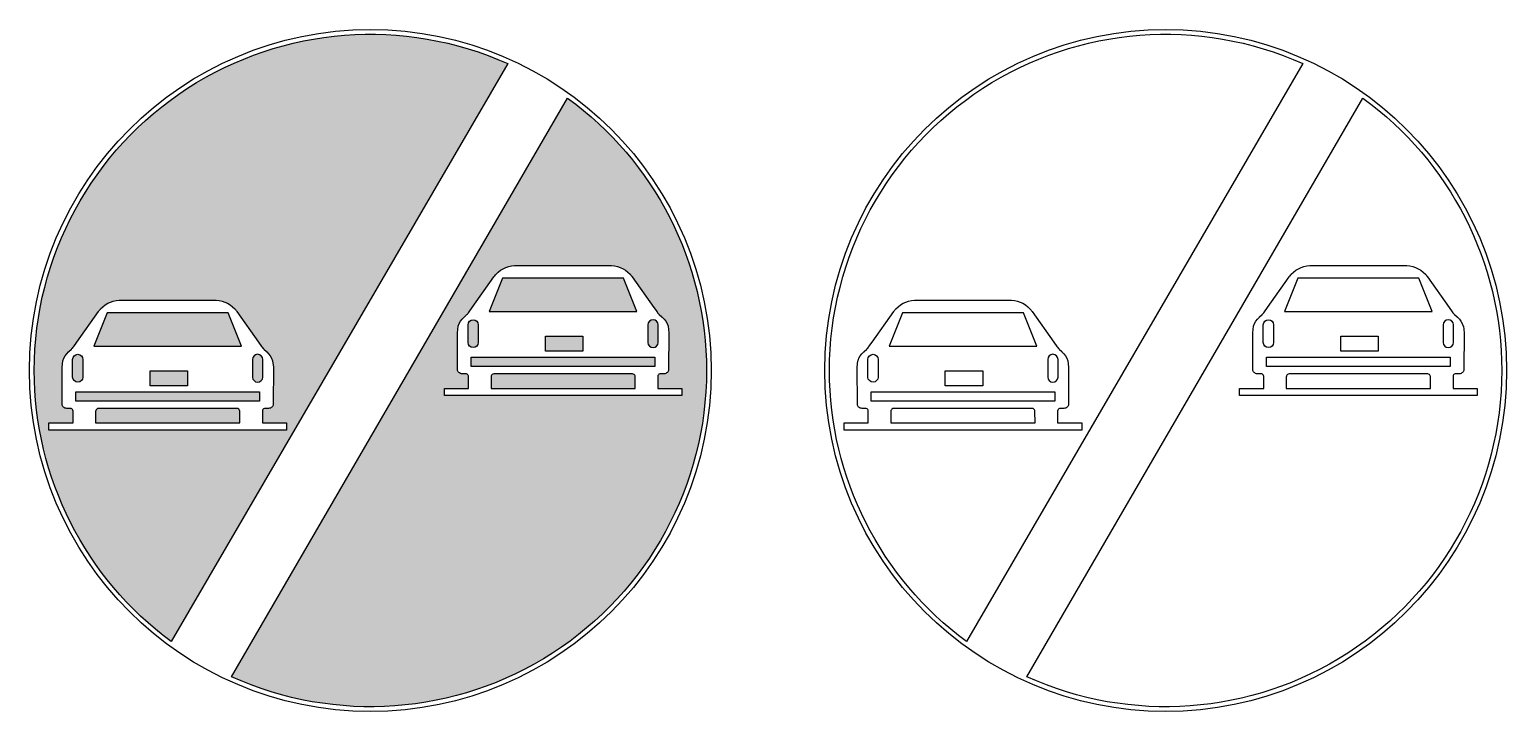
# Model space of a CAD drawing. Extents: x -5 to 1295, y 0 to 600.
import ezdxf

# ---------------------------------------------------------------- set-up
doc = ezdxf.new("R2010")
doc.units = 0
doc.header["$MEASUREMENT"] = 0

msp = doc.modelspace()

# ---------------------------------------------------------------- hatches: boundary and pattern name
h = msp.add_hatch(color=256)
edge = h.paths.add_edge_path()
edge.add_arc((295.111113572559, 300.0004869175489), 295.8741135729598, 180.0000942911842, 233.68540419481332, ccw=False)
edge.add_arc((295.1112495031192, 300.0001130872741), 295.874249503141, 65.88424081409119, 180.0000218992479, ccw=False)
edge.add_line((415.9999999999999, 570.0509999999999), (119.8889999999998, 61.59179999999998))
edge = h.paths.add_edge_path()
edge.add_arc((295.1137795073103, 299.9954783182608), 295.8762205272406, 0.0008756137262935226, 54.073081252601185, ccw=False)
edge.add_arc((295.1135552597001, 300.0006474528331), 295.8764447410082, 245.60070484466712, 359.99987462227756, ccw=False)
edge.add_line((172.8889999999998, 30.5493), (468.7199999999999, 539.586))
edge = h.paths.add_edge_path(flags=16)
edge.add_line((464.7499999999999, 392.453), (504.7499999999999, 392.453))
edge.add_arc((505.9253887275746, 368.271139225406), 24.21040952116996, 42.55313072196128, 92.78274089728268, ccw=False)
edge.add_arc((516.5099056662084, 377.3454725707187), 10.28748611104029, 36.308293701359105, 45.19073983461482, ccw=False)
edge.add_arc((501.5121156394797, 365.5532539000463), 29.36245787662481, 34.707832969617186, 37.5221747789472, ccw=False)
edge.add_line((525.65, 382.272), (544.67, 355.496))
edge.add_line((544.67, 355.496), (547.4599999999999, 351.535))
edge.add_arc((556.0033625629349, 357.0229141999986), 10.15412458798416, 212.7150660025446, 222.7752617225198)
edge.add_arc((503.0928660341037, 305.7808348768497), 63.50538079189145, 43.12917297508449, 44.2912222657348, ccw=False)
edge.add_line((549.4399999999999, 349.196), (551.65, 347.096))
edge.add_line((551.65, 347.096), (551.68, 347.051))
edge.add_arc((552.7077313153726, 347.834464795392), 1.292303657124048, 217.3191626294109, 232.4426016243833)
edge.add_arc((541.4415745900661, 334.1148424202693), 16.46099708540586, 17.508176380751877, 50.46415783854508, ccw=False)
edge.add_line((557.14, 339.067), (557.15, 338.911))
edge.add_line((557.15, 338.911), (557.7699999999999, 333.246))
edge.add_line((557.7699999999999, 333.246), (557.7699999999999, 333.051))
edge.add_line((557.7699999999999, 333.051), (557.66, 300.695))
edge.add_arc((554.3912119206711, 300.7441707915152), 3.269157884578302, 311.56036766166187, 359.138192414357, ccw=False)
edge.add_arc((553.1391462042859, 302.1107303550901), 5.122416758940618, 275.27408694594664, 311.8990550853182, ccw=False)
edge.add_line((553.6099999999998, 297.01), (553.5099999999999, 297.01))
edge.add_arc((552.882566911557, 433.3562806032564), 136.3477242443834, 269.0323737468886, 270.2636596611391, ccw=False)
edge.add_arc((550.5185316590339, 294.4849972580045), 2.543745526332787, 88.61534130851793, 156.2618691952326)
edge.add_arc((549.2388712788594, 295.0486116766496), 1.145464258671438, 156.3015562346164, 167.6298726310422)
edge.add_arc((549.7530385919379, 294.9758846008959), 1.663734489005471, 168.9768483249929, 178.3427681831976)
edge.add_arc((575.8838321134348, 293.4773434433876), 27.83683261533039, 176.8149195588786, 178.2488446134691)
edge.add_line((548.0599999999998, 294.328), (548.0799999999998, 293.208))
edge.add_line((548.0799999999998, 293.208), (548.0899999999998, 284.245))
edge.add_line((548.0899999999998, 284.245), (569.2699999999999, 284.245))
edge.add_line((569.2699999999999, 284.245), (569.2699999999999, 278.019))
edge.add_line((569.2699999999999, 278.019), (464.7499999999999, 278.019))
edge.add_line((464.7499999999999, 278.019), (360.2299999999999, 278.019))
edge.add_line((360.2299999999999, 278.019), (360.2299999999999, 284.245))
edge.add_line((360.2299999999999, 284.245), (381.42, 284.245))
edge.add_line((381.42, 284.245), (381.42, 293.208))
edge.add_line((381.42, 293.208), (381.4399999999999, 294.328))
edge.add_arc((353.621167886565, 293.876895628925), 27.8224893801594, 0.9290149702672507, 2.362940024857789)
edge.add_arc((379.751961408062, 294.9148461345279), 1.671606206778978, 3.744009092371378, 13.10992895057641)
edge.add_arc((380.2611287211404, 295.0486116766496), 1.14546425867144, 12.37012736895779, 23.69844376538362)
edge.add_arc((378.9864683409658, 294.4924596125735), 2.536169105127382, 23.62928017580696, 91.27580806252148)
edge.add_arc((376.6224330884427, 433.8215955541203), 136.8130573069528, 269.7351431467339, 270.9664290609844, ccw=False)
edge.add_line((375.9899999999999, 297.01), (375.9, 297.01))
edge.add_arc((376.3708537957139, 302.1107303550901), 5.122416758940615, 228.1009449146818, 264.72591305405336, ccw=False)
edge.add_arc((375.1187880793286, 300.7441707915152), 3.269157884578211, 180.861807585643, 228.4396323383389, ccw=False)
edge.add_line((371.8499999999998, 300.695), (371.7399999999999, 333.051))
edge.add_line((371.7399999999999, 333.051), (371.7399999999999, 333.246))
edge.add_line((371.7399999999999, 333.246), (372.3499999999998, 338.911))
edge.add_line((372.3499999999998, 338.911), (372.3699999999998, 339.067))
edge.add_arc((388.0684254099336, 334.1148424202693), 16.46099708540587, 129.5358421614549, 162.4918236192481, ccw=False)
edge.add_arc((376.7972686846271, 347.796799595584), 1.265778961832295, 308.7761552892001, 323.8995942841721)
edge.add_line((377.8199999999998, 347.051), (377.8599999999998, 347.096))
edge.add_line((377.8599999999998, 347.096), (380.0599999999998, 349.196))
edge.add_arc((426.412133965896, 305.2877936956912), 63.84709002025172, 135.3889368419323, 136.5509861325826, ccw=False)
edge.add_arc((373.5016374370649, 356.9661076477051), 10.1193164560206, 317.4800563226193, 327.5402520425944)
edge.add_line((382.0399999999998, 351.535), (384.8399999999998, 355.496))
edge.add_line((384.8399999999998, 355.496), (403.8599999999998, 382.272))
edge.add_arc((427.9928843605201, 365.7567979718103), 29.24291376710204, 142.8000928608503, 145.6144346701803, ccw=False)
edge.add_arc((412.9950943337913, 377.2810973069757), 10.32974965681559, 134.5379397029122, 143.4203858361679, ccw=False)
edge.add_arc((423.5846112724252, 368.271139225406), 24.21040952116998, 87.21725910271738, 137.4468692780387, ccw=False)
edge.add_line((424.7599999999999, 392.453), (464.7499999999999, 392.453))
h.paths.add_polyline_path([(464.7499999999999, 381.28), (411.5299999999999, 381.28), (399.7699999999999, 351.963), (464.7499999999999, 351.963), (529.7299999999999, 351.963), (517.9799999999999, 381.28)], flags=0)
edge = h.paths.add_edge_path(flags=16)
edge.add_arc((385.589504319184, 324.6795043201442), 4.499504347447131, 180.0064219108624, 270.0063118994, ccw=False)
edge.add_line((381.0899999999998, 324.679), (381.0899999999998, 340.158))
edge.add_arc((385.5885043172639, 340.1564956798558), 4.49850456878978, 89.98095004494758, 179.9808400334851, ccw=False)
edge.add_arc((385.5914956827357, 340.1564956798558), 4.49850456878977, 0.019159966515019278, 90.01904995505242, ccw=False)
edge.add_line((390.0899999999998, 340.158), (390.0899999999998, 324.679))
edge.add_arc((385.5904956808156, 324.6795043201442), 4.499504347447135, 269.9936881006, 359.9935780891376, ccw=False)
h.paths.add_polyline_path([(449.2099999999999, 316.915), (449.2099999999999, 330.111), (482.1999999999999, 330.111), (482.1999999999999, 316.915)], flags=0)
edge = h.paths.add_edge_path(flags=0)
edge.add_arc((543.9154956808159, 324.6745043105439), 4.494506567621024, 270.0574208799445, 360.0573108684832)
edge.add_line((548.41, 324.679), (548.41, 340.158))
edge.add_arc((543.9164956827359, 340.1614956894562), 4.493505676987134, 359.9554271682456, 449.9553171567834)
edge.add_arc((543.918504317264, 340.1564956798558), 4.49850456878977, 89.98095004494758, 179.9808400334851)
edge.add_line((539.42, 340.158), (539.42, 324.679))
edge.add_arc((543.919504319184, 324.6795043201442), 4.499504347447078, 180.0064219108624, 270.0063118994008)
h.paths.add_polyline_path([(464.7499999999999, 311.703), (545.5599999999998, 311.703), (545.5599999999998, 303.427), (464.7499999999999, 303.427), (383.9499999999999, 303.427), (383.9499999999999, 311.703)], flags=0)
edge = h.paths.add_edge_path(flags=0)
edge.add_line((464.7499999999999, 297.005), (403.7899999999998, 297.005))
edge.add_line((403.7899999999998, 297.005), (403.7199999999999, 297.005))
edge.add_arc((403.7723924723265, 294.5382825577924), 2.467273781088689, 91.21676532762261, 163.2340336156042)
edge.add_arc((402.7447715452857, 294.8954916510687), 1.381047156170493, 165.1259356134059, 174.5358077175194)
edge.add_arc((404.2598273032476, 294.6864053893462), 2.909829295921452, 173.2781379330502, 180.0670535835045)
edge.add_line((401.3499999999998, 294.683), (401.3299999999998, 284.245))
edge.add_line((401.3299999999998, 284.245), (464.7499999999999, 284.245))
edge.add_line((464.7499999999999, 284.245), (528.17, 284.245))
edge.add_line((528.17, 284.245), (528.15, 294.683))
edge.add_arc((525.2401726967522, 294.6864053893462), 2.909829295921458, 359.9329464164956, 366.7218620669498)
edge.add_arc((526.760228454714, 294.9562437383012), 1.371597803601591, 2.957015102964256, 12.36688720707777)
edge.add_arc((525.7376075276733, 294.5382825577924), 2.46727378108866, 16.76596638439576, 88.78323467237738)
edge.add_line((525.7899999999998, 297.005), (525.7099999999999, 297.005))
edge.add_line((525.7099999999999, 297.005), (464.7499999999999, 297.005))
edge = h.paths.add_edge_path(flags=16)
edge.add_line((116.713, 362.032), (156.7059999999999, 362.032))
edge.add_arc((157.8818887275746, 337.8490725572959), 24.21149921005986, 42.55419001258929, 92.78380018791069, ccw=False)
edge.add_arc((168.4694056662084, 346.8922849388472), 10.30858898855795, 36.4442320248271, 45.32667815808293, ccw=False)
edge.add_arc((153.4706156394797, 335.2747347502824), 29.2786795824251, 34.482521798715425, 37.296863608045385, ccw=False)
edge.add_line((177.6049999999999, 351.851), (196.6249999999999, 325.075))
edge.add_line((196.6249999999999, 325.075), (199.4239999999999, 321.114))
edge.add_arc((207.9658625629349, 326.5848722343115), 10.14366102786524, 212.6386546466149, 222.69885036659)
edge.add_arc((155.0543660341038, 275.3105307587462), 63.53946223143989, 43.16131175079158, 44.3233610414419, ccw=False)
edge.add_line((201.4019999999998, 318.775), (203.611, 316.675))
edge.add_line((203.611, 316.675), (203.6439999999998, 316.63))
edge.add_arc((204.6672313153725, 317.3795661155651), 1.268405174367717, 216.2245684447747, 231.3480074397471)
edge.add_arc((193.397074590066, 303.6921520644112), 16.46198251716979, 17.51326356201338, 50.46924501980658, ccw=False)
edge.add_line((209.0959999999999, 308.646), (209.1129999999999, 308.49))
edge.add_line((209.1129999999999, 308.49), (209.7269999999999, 302.825))
edge.add_line((209.7269999999999, 302.825), (209.726, 302.63))
edge.add_line((209.726, 302.63), (209.6179999999999, 270.274))
edge.add_arc((206.3492119206712, 270.3231707915151), 3.269157884578188, 311.56036766166255, 359.13819241435795, ccw=False)
edge.add_arc((205.096646204286, 271.6912411111426), 5.12387519845834, 275.266966706825, 311.89193484619653, ccw=False)
edge.add_line((205.5669999999999, 266.589), (205.4739999999998, 266.589))
edge.add_arc((204.8450669115571, 403.0748750885072), 136.4873241568803, 269.03273376167255, 270.26401967592307, ccw=False)
edge.add_arc((202.480031659034, 264.0647434934612), 2.542987472175078, 88.62619717945043, 156.2727250661645)
edge.add_arc((201.1958300170971, 264.6281116766506), 1.140648225592068, 156.2227759942735, 167.5510923906992)
edge.add_arc((201.7181424385746, 264.5187615210754), 1.674262959099898, 167.7500958925779, 177.116015750783)
edge.add_arc((227.8433321134349, 263.336029973262), 27.82619064250895, 177.3903312277004, 178.8242562822909)
edge.add_line((200.0229999999999, 263.907), (200.0429999999999, 262.787))
edge.add_line((200.0429999999999, 262.787), (200.0499999999998, 253.824))
edge.add_line((200.0499999999998, 253.824), (221.2339999999998, 253.824))
edge.add_line((221.2339999999998, 253.824), (221.2339999999998, 247.598))
edge.add_line((221.2339999999998, 247.598), (116.713, 247.598))
edge.add_line((116.713, 247.598), (12.19199999999989, 247.598))
edge.add_line((12.19199999999989, 247.598), (12.19199999999989, 253.824))
edge.add_line((12.19199999999989, 253.824), (33.37599999999998, 253.824))
edge.add_line((33.37599999999998, 253.824), (33.38199999999983, 262.787))
edge.add_line((33.38199999999983, 262.787), (33.40199999999982, 263.907))
edge.add_arc((5.581667886564862, 263.336029973262), 27.82619064250897, 1.175743717709103, 2.609668772299643)
edge.add_arc((31.70735756142512, 264.524865367712), 1.673467496907741, 2.676127752905555, 12.04204761111059)
edge.add_arc((32.23016998290256, 264.6281116766501), 1.140648225592249, 12.44890760932802, 23.77722400575365)
edge.add_arc((30.94596834096573, 264.0647434934613), 2.542987472174893, 23.7272749338331, 91.37380282054744)
edge.add_arc((28.5809330884427, 403.0748750885124), 136.4873241568855, 269.7359803240769, 270.9672662383274, ccw=False)
edge.add_line((27.95199999999988, 266.589), (27.85799999999995, 266.589))
edge.add_arc((28.32885379571382, 271.6897303550901), 5.122416758940614, 228.1009449146819, 264.7259130540535, ccw=False)
edge.add_arc((27.0767880793286, 270.3231707915151), 3.269157884578214, 180.8618075856421, 228.4396323383373, ccw=False)
edge.add_line((23.80799999999988, 270.274), (23.69999999999993, 302.63))
edge.add_line((23.69999999999993, 302.63), (23.69899999999984, 302.825))
edge.add_line((23.69899999999984, 302.825), (24.31299999999987, 308.49))
edge.add_line((24.31299999999987, 308.49), (24.32999999999993, 308.646))
edge.add_arc((40.02892540993378, 303.6921520644112), 16.46198251716979, 129.5307549801934, 162.4867364379866, ccw=False)
edge.add_arc((28.7587686846272, 317.3795661155643), 1.268405174367121, 308.6519925602811, 323.7754315552534)
edge.add_line((29.78199999999981, 316.63), (29.81399999999985, 316.675))
edge.add_line((29.81399999999985, 316.675), (32.02399999999977, 318.775))
edge.add_arc((78.37163396589594, 275.310530758735), 63.53946223144763, 135.6766389585508, 136.8386882492011, ccw=False)
edge.add_arc((25.46013743706485, 326.5848722343109), 10.14366102786484, 317.3011496334128, 327.3613453533879)
edge.add_line((34.00199999999984, 321.114), (36.79999999999984, 325.075))
edge.add_line((36.79999999999984, 325.075), (55.82099999999991, 351.851))
edge.add_arc((79.95538436052007, 335.2747347502848), 29.27867958242373, 142.7031363919583, 145.5174782012883, ccw=False)
edge.add_arc((64.95659433379129, 346.8922849388472), 10.30858898855795, 134.6733218419171, 143.5557679751729, ccw=False)
edge.add_arc((75.54411127242511, 337.8490725572958), 24.21149921005998, 87.2161998120892, 137.4458099874105, ccw=False)
edge.add_line((76.71999999999991, 362.032), (116.713, 362.032))
h.paths.add_polyline_path([(116.713, 350.859), (63.48599999999999, 350.859), (51.73199999999986, 321.542), (116.713, 321.542), (181.6929999999999, 321.542), (169.9399999999999, 350.859)], flags=0)
edge = h.paths.add_edge_path(flags=0)
edge.add_arc((37.55100431918404, 294.2580043191842), 4.499004319186239, 180.0000550057319, 269.9999449942692, ccw=False)
edge.add_line((33.05199999999991, 294.258), (33.05199999999991, 309.737))
edge.add_arc((37.54950431726395, 309.7364956817759), 4.497504345539379, 89.99368526929169, 179.993575257829, ccw=False)
edge.add_arc((37.55099568273577, 309.7359956808158), 4.498004429386852, 0.012793062327716598, 90.01268305086501, ccw=False)
edge.add_line((42.04899999999986, 309.737), (42.04899999999986, 294.258))
edge.add_arc((37.55049568081578, 294.2575043182241), 4.49850434649321, -89.99357667379769, 0.006313314739486486, ccw=False)
h.paths.add_polyline_path([(101.1739999999999, 286.494), (101.1739999999999, 299.69), (134.1609999999999, 299.69), (134.1609999999999, 286.494)], flags=0)
edge = h.paths.add_edge_path(flags=16)
edge.add_arc((195.8749956808157, 294.2580043191841), 4.499004319186183, 270.0000550057316, 359.9999449942688)
edge.add_line((200.3739999999998, 294.258), (200.3739999999998, 309.737))
edge.add_arc((195.8759956827358, 309.7359956808159), 4.498004429386746, 0.01279306232698072, 90.01268305086448)
edge.add_arc((195.8745043172639, 309.7364956817759), 4.497504345539475, 89.99368526929084, 179.9935752578283)
edge.add_line((191.3769999999998, 309.737), (191.3769999999998, 294.258))
edge.add_arc((195.875504319184, 294.2575043182242), 4.498504346493274, 179.9936866852612, 269.9935766737984)
h.paths.add_polyline_path([(116.713, 281.282), (197.5179999999999, 281.282), (197.5179999999999, 273.006), (116.713, 273.006), (35.9079999999999, 273.006), (35.9079999999999, 281.282)], flags=0)
edge = h.paths.add_edge_path(flags=0)
edge.add_line((116.713, 266.584), (55.75199999999984, 266.584))
edge.add_line((55.75199999999984, 266.584), (55.67799999999988, 266.584))
edge.add_arc((55.72820449940777, 264.1157186390363), 2.468791884432887, 91.16522751128149, 163.1824957992636)
edge.add_arc((54.70984675400889, 264.5235933208563), 1.379310641151014, 167.1649615938042, 176.5748336979178)
edge.add_arc((56.22232730324772, 264.2569756588127), 2.910331640214589, 173.1121699564634, 179.9010856069176)
edge.add_line((53.3119999999999, 264.262), (53.2919999999998, 253.824))
edge.add_line((53.2919999999998, 253.824), (116.713, 253.824))
edge.add_line((116.713, 253.824), (180.1339999999998, 253.824))
edge.add_line((180.1339999999998, 253.824), (180.1129999999999, 264.262))
edge.add_arc((177.2031726967522, 264.2654053893462), 2.909829295921458, 359.9329464164966, 366.7218620669509)
edge.add_arc((178.716153245991, 264.5235933208556), 1.379310641151092, 3.425166302110343, 12.83503840622405)
edge.add_arc((177.6977955005921, 264.1157186390363), 2.468791884432888, 16.81750420073653, 88.83477248871884)
edge.add_line((177.7479999999999, 266.584), (177.6739999999999, 266.584))
edge.add_line((177.6739999999999, 266.584), (116.713, 266.584))

# ---------------------------------------------------------------- linework, layer by layer
for points in [[(-4.888000000000147, 300, -1), (595.1099999999998, 300, -1)], [(695.112, 300, -1), (1295.11, 300, -1)], [(119.8889999999998, 61.5918, -0.238627), (-0.7630000000001473, 300, -0.54361), (415.9999999999999, 570.0509999999999)], [(819.8889999999999, 61.5918, -0.238627), (699.237, 300, -0.54361), (1116, 570.0509999999999)], [(468.7199999999999, 539.586, -0.240412), (590.9899999999999, 300, -0.5452130000000001), (172.8889999999998, 30.5493)], [(1168.72, 539.586, -0.240412), (1290.99, 300, -0.5452130000000001), (872.8889999999999, 30.5493)], [(464.7499999999999, 392.453), (504.7499999999999, 392.453, -0.222746), (523.7599999999999, 384.644, -0.0387764), (524.7999999999998, 383.437, -0.0122805), (525.65, 382.272), (544.67, 355.496), (547.4599999999999, 351.535, 0.0439241), (548.5499999999998, 350.127, -0.00507044), (549.4399999999999, 349.196), (551.65, 347.096), (551.68, 347.051, 0.06608439999999999), (551.92, 346.81, -0.144797), (557.14, 339.067), (557.15, 338.911), (557.7699999999999, 333.246), (557.7699999999999, 333.051), (557.66, 300.695, -0.210632), (556.5599999999998, 298.298, -0.161181), (553.6099999999998, 297.01), (553.5099999999999, 297.01, -0.00537255), (550.5799999999998, 297.028, 0.304045), (548.1899999999999, 295.509, 0.0494694), (548.1199999999998, 295.294, 0.0408893), (548.0899999999998, 295.024, 0.00625676), (548.0599999999998, 294.328), (548.0799999999998, 293.208), (548.0899999999998, 284.245), (569.2699999999999, 284.245), (569.2699999999999, 278.019), (464.7499999999999, 278.019), (360.2299999999999, 278.019), (360.2299999999999, 284.245), (381.42, 284.245), (381.42, 293.208), (381.4399999999999, 294.328, 0.00625676), (381.42, 295.024, 0.0408893), (381.38, 295.294, 0.0494694), (381.3099999999998, 295.509, 0.304045), (378.9299999999999, 297.028, -0.00537255), (375.9899999999999, 297.01), (375.9, 297.01, -0.161181), (372.9499999999999, 298.298, -0.210632), (371.8499999999998, 300.695), (371.7399999999999, 333.051), (371.7399999999999, 333.246), (372.3499999999998, 338.911), (372.3699999999998, 339.067, -0.144797), (377.5899999999998, 346.81, 0.06608439999999999), (377.8199999999998, 347.051), (377.8599999999998, 347.096), (380.0599999999998, 349.196, -0.00507044), (380.9599999999999, 350.127, 0.0439241), (382.0399999999998, 351.535), (384.8399999999998, 355.496), (403.8599999999998, 382.272, -0.0122805), (404.6999999999999, 383.437, -0.0387764), (405.7499999999999, 384.644, -0.222746), (424.7599999999999, 392.453)], [(1164.75, 392.453), (1204.75, 392.453, -0.222746), (1223.76, 384.644, -0.0387764), (1224.8, 383.437, -0.0122805), (1225.65, 382.272), (1244.67, 355.496), (1247.46, 351.535, 0.0439241), (1248.55, 350.127, -0.00507044), (1249.44, 349.196), (1251.65, 347.096), (1251.68, 347.051, 0.06608439999999999), (1251.92, 346.81, -0.144797), (1257.14, 339.067), (1257.15, 338.911), (1257.77, 333.246), (1257.77, 333.051), (1257.66, 300.695, -0.210632), (1256.56, 298.298, -0.161181), (1253.61, 297.01), (1253.51, 297.01, -0.00537255), (1250.58, 297.028, 0.304045), (1248.19, 295.509, 0.0494694), (1248.12, 295.294, 0.0408893), (1248.09, 295.024, 0.00625676), (1248.06, 294.328), (1248.08, 293.208), (1248.09, 284.245), (1269.27, 284.245), (1269.27, 278.019), (1164.75, 278.019), (1060.23, 278.019), (1060.23, 284.245), (1081.42, 284.245), (1081.42, 293.208), (1081.44, 294.328, 0.00625676), (1081.42, 295.024, 0.0408893), (1081.38, 295.294, 0.0494694), (1081.31, 295.509, 0.304045), (1078.93, 297.028, -0.00537255), (1075.99, 297.01), (1075.9, 297.01, -0.161181), (1072.95, 298.298, -0.210632), (1071.85, 300.695), (1071.74, 333.051), (1071.74, 333.246), (1072.35, 338.911), (1072.37, 339.067, -0.144797), (1077.59, 346.81, 0.06608439999999999), (1077.82, 347.051), (1077.86, 347.096), (1080.06, 349.196, -0.00507044), (1080.96, 350.127, 0.0439241), (1082.04, 351.535), (1084.84, 355.496), (1103.86, 382.272, -0.0122805), (1104.7, 383.437, -0.0387764), (1105.75, 384.644, -0.222746), (1124.76, 392.453)], [(116.713, 362.032), (156.7059999999999, 362.032, -0.222746), (175.7169999999999, 354.223, -0.0387764), (176.7619999999998, 353.016, -0.0122805), (177.6049999999999, 351.851), (196.6249999999999, 325.075), (199.4239999999999, 321.114, 0.0439241), (200.511, 319.706, -0.00507044), (201.4019999999998, 318.775), (203.611, 316.675), (203.6439999999998, 316.63, 0.06608439999999999), (203.8749999999999, 316.389, -0.144797), (209.0959999999999, 308.646), (209.1129999999999, 308.49), (209.7269999999999, 302.825), (209.726, 302.63), (209.6179999999999, 270.274, -0.210632), (208.5179999999999, 267.877, -0.161181), (205.5669999999999, 266.589), (205.4739999999998, 266.589, -0.00537255), (202.5409999999999, 266.607, 0.304045), (200.1519999999998, 265.088, 0.0494694), (200.0819999999999, 264.874, 0.0408893), (200.0459999999999, 264.603, 0.00625676), (200.0229999999999, 263.907), (200.0429999999999, 262.787), (200.0499999999998, 253.824), (221.2339999999998, 253.824), (221.2339999999998, 247.598), (116.713, 247.598), (12.19199999999989, 247.598), (12.19199999999989, 253.824), (33.37599999999998, 253.824), (33.38199999999983, 262.787), (33.40199999999982, 263.907, 0.00625676), (33.37899999999979, 264.603, 0.0408893), (33.34399999999982, 264.874, 0.0494694), (33.27399999999977, 265.088, 0.304045), (30.88499999999988, 266.607, -0.00537255), (27.95199999999988, 266.589), (27.85799999999995, 266.589, -0.161181), (24.9079999999999, 267.877, -0.210632), (23.80799999999988, 270.274), (23.69999999999993, 302.63), (23.69899999999984, 302.825), (24.31299999999987, 308.49), (24.32999999999993, 308.646, -0.144797), (29.55099999999993, 316.389, 0.06608439999999999), (29.78199999999981, 316.63), (29.81399999999985, 316.675), (32.02399999999977, 318.775, -0.00507044), (32.91499999999985, 319.706, 0.0439241), (34.00199999999984, 321.114), (36.79999999999984, 325.075), (55.82099999999991, 351.851, -0.0122805), (56.66399999999987, 353.016, -0.0387764), (57.70899999999983, 354.223, -0.222746), (76.71999999999991, 362.032)], [(816.7130000000001, 362.032), (856.706, 362.032, -0.222746), (875.717, 354.223, -0.0387764), (876.762, 353.016, -0.0122805), (877.605, 351.851), (896.625, 325.075), (899.424, 321.114, 0.0439241), (900.5110000000001, 319.706, -0.00507044), (901.4019999999999, 318.775), (903.6110000000001, 316.675), (903.6439999999999, 316.63, 0.06608439999999999), (903.875, 316.389, -0.144797), (909.096, 308.646), (909.113, 308.49), (909.727, 302.825), (909.7260000000001, 302.63), (909.618, 270.274, -0.210632), (908.518, 267.877, -0.161181), (905.567, 266.589), (905.4739999999999, 266.589, -0.00537255), (902.541, 266.607, 0.304045), (900.1519999999999, 265.088, 0.0494694), (900.082, 264.874, 0.0408893), (900.046, 264.603, 0.00625676), (900.023, 263.907), (900.043, 262.787), (900.05, 253.824), (921.2339999999999, 253.824), (921.2339999999999, 247.598), (816.7130000000001, 247.598), (712.192, 247.598), (712.192, 253.824), (733.3760000000001, 253.824), (733.382, 262.787), (733.4019999999999, 263.907, 0.00625676), (733.3789999999999, 264.603, 0.0408893), (733.3439999999999, 264.874, 0.0494694), (733.2739999999999, 265.088, 0.304045), (730.885, 266.607, -0.00537255), (727.952, 266.589), (727.8580000000001, 266.589, -0.161181), (724.908, 267.877, -0.210632), (723.808, 270.274), (723.7, 302.63), (723.699, 302.825), (724.313, 308.49), (724.33, 308.646, -0.144797), (729.551, 316.389, 0.06608439999999999), (729.7819999999999, 316.63), (729.814, 316.675), (732.0239999999999, 318.775, -0.00507044), (732.915, 319.706, 0.0439241), (734.002, 321.114), (736.8, 325.075), (755.821, 351.851, -0.0122805), (756.664, 353.016, -0.0387764), (757.709, 354.223, -0.222746), (776.72, 362.032)], [(385.5899999999998, 320.18, -0.414213), (381.0899999999998, 324.679), (381.0899999999998, 340.158, -0.414213), (385.5899999999998, 344.655, -0.414213), (390.0899999999998, 340.158), (390.0899999999998, 324.679, -0.414213)], [(543.92, 320.18, 0.414213), (548.41, 324.679), (548.41, 340.158, 0.414213), (543.92, 344.655, 0.414213), (539.42, 340.158), (539.42, 324.679, 0.414213)], [(1085.59, 320.18, -0.414213), (1081.09, 324.679), (1081.09, 340.158, -0.414213), (1085.59, 344.655, -0.414213), (1090.09, 340.158), (1090.09, 324.679, -0.414213)], [(1243.92, 320.18, 0.414213), (1248.41, 324.679), (1248.41, 340.158, 0.414213), (1243.92, 344.655, 0.414213), (1239.42, 340.158), (1239.42, 324.679, 0.414213)], [(37.55099999999993, 289.759, -0.414213), (33.05199999999991, 294.258), (33.05199999999991, 309.737, -0.414213), (37.54999999999984, 314.234, -0.414213), (42.04899999999986, 309.737), (42.04899999999986, 294.258, -0.414213)], [(195.8749999999999, 289.759, 0.414213), (200.3739999999998, 294.258), (200.3739999999998, 309.737, 0.414213), (195.8749999999999, 314.234, 0.414213), (191.3769999999998, 309.737), (191.3769999999998, 294.258, 0.414213)], [(737.551, 289.759, -0.414213), (733.052, 294.258), (733.052, 309.737, -0.414213), (737.55, 314.234, -0.414213), (742.049, 309.737), (742.049, 294.258, -0.414213)], [(895.875, 289.759, 0.414213), (900.3739999999999, 294.258), (900.3739999999999, 309.737, 0.414213), (895.875, 314.234, 0.414213), (891.377, 309.737), (891.377, 294.258, 0.414213)], [(464.7499999999999, 297.005), (403.7899999999998, 297.005), (403.7199999999999, 297.005, 0.325003), (401.41, 295.25, 0.0410814), (401.3699999999998, 295.027, 0.0296309), (401.3499999999998, 294.683), (401.3299999999998, 284.245), (464.7499999999999, 284.245), (528.17, 284.245), (528.15, 294.683, 0.0296309), (528.13, 295.027, 0.0410814), (528.0999999999998, 295.25, 0.325003), (525.7899999999998, 297.005), (525.7099999999999, 297.005)], [(1164.75, 297.005), (1103.79, 297.005), (1103.72, 297.005, 0.325003), (1101.41, 295.25, 0.0410814), (1101.37, 295.027, 0.0296309), (1101.35, 294.683), (1101.33, 284.245), (1164.75, 284.245), (1228.17, 284.245), (1228.15, 294.683, 0.0296309), (1228.13, 295.027, 0.0410814), (1228.1, 295.25, 0.325003), (1225.79, 297.005), (1225.71, 297.005)], [(116.713, 266.584), (55.75199999999984, 266.584), (55.67799999999988, 266.584, 0.325003), (53.3649999999999, 264.83, 0.0410814), (53.33299999999997, 264.606, 0.0296309), (53.3119999999999, 264.262), (53.2919999999998, 253.824), (116.713, 253.824), (180.1339999999998, 253.824), (180.1129999999999, 264.262, 0.0296309), (180.093, 264.606, 0.0410814), (180.0609999999999, 264.83, 0.325003), (177.7479999999999, 266.584), (177.6739999999999, 266.584)], [(816.7130000000001, 266.584), (755.752, 266.584), (755.678, 266.584, 0.325003), (753.365, 264.83, 0.0410814), (753.3330000000001, 264.606, 0.0296309), (753.312, 264.262), (753.2919999999999, 253.824), (816.7130000000001, 253.824), (880.1339999999999, 253.824), (880.113, 264.262, 0.0296309), (880.0930000000001, 264.606, 0.0410814), (880.061, 264.83, 0.325003), (877.748, 266.584), (877.674, 266.584)]]:
    msp.add_lwpolyline(points, format="xyb", close=True)
for points in [[(464.7499999999999, 381.28), (411.5299999999999, 381.28), (399.7699999999999, 351.963), (464.7499999999999, 351.963), (529.7299999999999, 351.963), (517.9799999999999, 381.28)], [(1164.75, 381.28), (1111.53, 381.28), (1099.77, 351.963), (1164.75, 351.963), (1229.73, 351.963), (1217.98, 381.28)], [(116.713, 350.859), (63.48599999999999, 350.859), (51.73199999999986, 321.542), (116.713, 321.542), (181.6929999999999, 321.542), (169.9399999999999, 350.859)], [(816.7130000000001, 350.859), (763.4860000000001, 350.859), (751.732, 321.542), (816.7130000000001, 321.542), (881.693, 321.542), (869.94, 350.859)], [(449.2099999999999, 316.915), (449.2099999999999, 330.111), (482.1999999999999, 330.111), (482.1999999999999, 316.915)], [(1149.21, 316.915), (1149.21, 330.111), (1182.2, 330.111), (1182.2, 316.915)], [(101.1739999999999, 286.494), (101.1739999999999, 299.69), (134.1609999999999, 299.69), (134.1609999999999, 286.494)], [(464.7499999999999, 311.703), (545.5599999999998, 311.703), (545.5599999999998, 303.427), (464.7499999999999, 303.427), (383.9499999999999, 303.427), (383.9499999999999, 311.703)], [(801.174, 286.494), (801.174, 299.69), (834.1610000000001, 299.69), (834.1610000000001, 286.494)], [(1164.75, 311.703), (1245.56, 311.703), (1245.56, 303.427), (1164.75, 303.427), (1083.95, 303.427), (1083.95, 311.703)], [(116.713, 281.282), (197.5179999999999, 281.282), (197.5179999999999, 273.006), (116.713, 273.006), (35.9079999999999, 273.006), (35.9079999999999, 281.282)], [(816.7130000000001, 281.282), (897.518, 281.282), (897.518, 273.006), (816.7130000000001, 273.006), (735.908, 273.006), (735.908, 281.282)]]:
    msp.add_lwpolyline(points, close=True)

doc.saveas('drawing.dxf')
